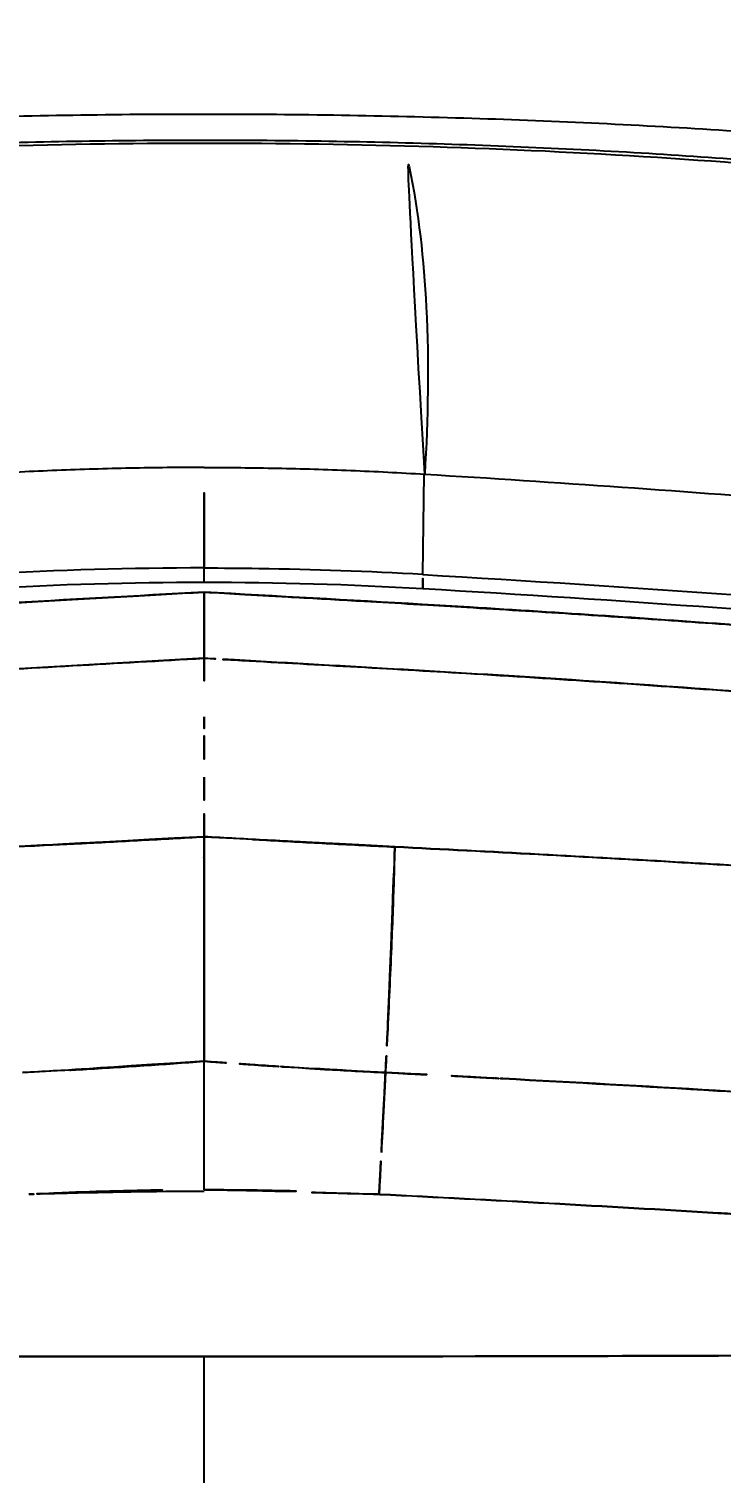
# Model space of a CAD drawing. Extents: x 16296660632 to 16296668616, y -37409619871 to -37409616241.
# Drawn here: x 16296666293.4 to 16296666349, y -37409616647.4 to -37409616531.2 of the extents above; entities that cross this region are included whole.
import ezdxf

# ---------------------------------------------------------------- set-up
doc = ezdxf.new("R2010")
doc.units = 0
doc.header["$LTSCALE"] = 10
doc.header["$MEASUREMENT"] = 0
doc.header["$PDMODE"] = 3
doc.header["$PDSIZE"] = -10
doc.layers.get('0').update_dxf_attribs({"linetype": 'CONTINUOUS'})
doc.layers.get('DEFPOINTS').update_dxf_attribs({"linetype": 'CONTINUOUS'})
doc.styles.add('Daelim Dimension', font='')
doc.styles.get('Daelim Dimension').set_extended_font_data('나눔고딕')
doc.dimstyles.new('DEFAULT', dxfattribs={"dimscale": 2, "dimtxt": 2, "dimasz": 2, "dimexe": 0, "dimexo": 2, "dimgap": 1, "dimtad": 1, "dimdec": 1, "dimzin": 9, "dimdsep": 46, "dimtxsty": 'Daelim Dimension', "dimcen": 0.5, "dimclrd": 252, "dimclre": 252, "dimclrt": 3, "dimadec": 1, "dimazin": 0, "dimtfac": 1, "dimtdec": 1, "dimtix": 1, "dimtmove": 0, "dimatfit": 3, "dimfxl": 1, "dimtolj": 1, "dimtzin": 1, "dimlwd": 9, "dimlwe": 9, "dimarcsym": 0})

# ---------------------------------------------------------------- blocks, each defined once
blk = doc.blocks.new('*D16')
at = {"color": 5, "lineweight": 9, "transparency": 16777216}
for p, q in [((16296666147.47109, -37409616641.1646), (16296666147.47109, -37409616937.17432)), ((16296666467.47109, -37409616640.80376), (16296666467.47109, -37409616937.17432)), ((16296666151.47109, -37409616937.17432), (16296666463.47109, -37409616937.17432))]:
    blk.add_line(p, q, dxfattribs=at)
at = {"color": 5, "transparency": 16777216}
for points in [[(16296666151.47109, -37409616936.50766), (16296666151.47109, -37409616937.84099), (16296666147.47109, -37409616937.17432)], [(16296666463.47109, -37409616936.50766), (16296666463.47109, -37409616937.84099), (16296666467.47109, -37409616937.17432)]]:
    blk.add_solid(points, dxfattribs=at)
at = {"layer": 'DEFPOINTS', "color": 0, "transparency": 16777216}
for p in [(16296666147.47109, -37409616637.1646), (16296666467.47109, -37409616636.80376), (16296666467.47109, -37409616937.17432)]:
    blk.add_point(p, dxfattribs=at)
at = {"color": 7, "transparency": 16777216, "insert": (16296666291.23105, -37409616918.8224), "char_height": 30, "attachment_point": 5, "style": 'Daelim Dimension'}
blk.add_mtext('\\A1;320', dxfattribs=at)
blk = doc.blocks.new('*D17')
at = {"color": 5, "lineweight": 9, "ltscale": 0.5, "transparency": 16777216}
for p, q in [((16296666587.9219, -37409616506.424438), (16296666624.81945, -37409616506.424438)), ((16296666624.81945, -37409616510.424438), (16296666624.81945, -37409616827.794708)), ((16296666313.128599, -37409616831.794708), (16296666624.81945, -37409616831.794708))]:
    blk.add_line(p, q, dxfattribs=at)
at = {"color": 5, "ltscale": 0.5, "transparency": 16777216}
for points in [[(16296666624.152781, -37409616510.424438), (16296666625.486111, -37409616510.424438), (16296666624.81945, -37409616506.424438)], [(16296666624.152781, -37409616827.794708), (16296666625.486111, -37409616827.794708), (16296666624.81945, -37409616831.794708)]]:
    blk.add_solid(points, dxfattribs=at)
at = {"layer": 'DEFPOINTS', "color": 0, "ltscale": 0.5, "transparency": 16777216}
for p in [(16296666583.9219, -37409616506.424438), (16296666309.128599, -37409616831.794708), (16296666624.81945, -37409616831.794708)]:
    blk.add_point(p, dxfattribs=at)
at = {"color": 7, "ltscale": 0.5, "transparency": 16777216, "insert": (16296666606.46752, -37409616669.109573), "char_height": 30, "attachment_point": 5, "rotation": 90, "style": 'Daelim Dimension'}
blk.add_mtext('\\A1;325', dxfattribs=at)

msp = doc.modelspace()

# ---------------------------------------------------------------- linework, layer by layer
at = {"linetype": 'Continuous'}
for p, q in [((16296666325.077299, -37409616575.097717), (16296666325.162849, -37409616567.047142)), ((16296666307.46805, -37409616575.764641), (16296666307.46805, -37409616574.598473)), ((16296666325.079189, -37409616575.137917), (16296666325.07498, -37409616575.09758)), ((16296666307.46805, -37409616624.645264), (16296666307.46805, -37409616614.293213)), ((16296666307.46805, -37409616674.96521), (16296666307.46805, -37409616638.052383))]:
    msp.add_line(p, q, dxfattribs=at)
for centre, radius, start, end in [((16296666307.46627, -37409616873.995178), 298.231003, 86.61527559, 93.38461531), ((16296666234.594801, -37409618156.443779), 1582.747721, 83.290852708, 86.722791224)]:
    msp.add_arc(centre, radius, start, end, dxfattribs=at)
for points, start_tangent, end_tangent in [([(16296666450.608391, -37409616575.899559), (16296666446.65065, -37409616568.126122), (16296666439.772011, -37409616561.313858), (16296666430.143181, -37409616555.473488), (16296666418.02166, -37409616550.597214), (16296666403.491091, -37409616546.585533), (16296666386.86289, -37409616543.411873), (16296666368.525909, -37409616541.029404), (16296666348.86986, -37409616539.379211), (16296666328.35351, -37409616538.413589), (16296666307.392981, -37409616538.097069), (16296666286.44759, -37409616538.417732), (16296666265.974609, -37409616539.385117), (16296666246.382429, -37409616541.032318), (16296666228.110979, -37409616543.405907), (16296666211.53257, -37409616546.565483), (16296666197.023371, -37409616550.561073), (16296666184.894239, -37409616555.42392), (16296666175.23493, -37409616561.25988), (16296666168.315651, -37409616568.085693), (16296666164.32782, -37409616575.899193)], (-0.2885838704, 0.9574546202), (-0.2894445208, -0.9571947917)), ([(16296666238.21608, -37409616544.930847), (16296666253.748249, -37409616542.989479), (16296666271.097811, -37409616541.544708), (16296666289.13275, -37409616540.690628), (16296666307.51243, -37409616540.408974), (16296666325.891029, -37409616540.693352), (16296666343.92271, -37409616541.550171), (16296666361.266951, -37409616542.997673), (16296666376.72007, -37409616544.930847)], (0.9891295198, 0.1470469079), (0.9891290722, -0.1470499183)), ([(16296666239.51545, -37409616544.343987), (16296666245.17021, -37409616543.61058), (16296666253.91946, -37409616542.646347), (16296666263.30982, -37409616541.815269), (16296666272.85544, -37409616541.16169), (16296666282.498699, -37409616540.677879), (16296666292.085199, -37409616540.359444), (16296666301.966049, -37409616540.191887), (16296666311.93668, -37409616540.183571), (16296666321.8216, -37409616540.334488), (16296666331.732, -37409616540.649063), (16296666341.43355, -37409616541.123848), (16296666351.001209, -37409616541.766823), (16296666360.202339, -37409616542.566307), (16296666369.370489, -37409616543.562683), (16296666375.29147, -37409616544.326187)], (0.9906046634, 0.1367567214), (0.9906572505, -0.1363752618)), ([(16296666325.215981, -37409616567.050331), (16296666325.338499, -37409616553.625229), (16296666323.961121, -37409616542.287727), (16296666323.588779, -37409616540.625992)], (0.0612567275, 0.9981220433), (-0.2341614788, 0.9721977175)), ([(16296666307.46805, -37409616566.512718), (16296666301.54915, -37409616566.572433), (16296666295.632351, -37409616566.751602), (16296666289.741489, -37409616567.04908)], (-1, -0.000001566), (-0.9981676132, -0.0605096359)), ([(16296666307.46805, -37409616574.598473), (16296666307.46805, -37409616571.809113), (16296666307.46805, -37409616569.114403), (16296666307.46805, -37409616566.512718)], (0.0001384907, 0.9999999904), (0.0001514413, 0.9999999885)), ([(16296666307.46805, -37409616566.512253), (16296666313.3692, -37409616566.571693), (16296666319.268259, -37409616566.750008), (16296666325.215981, -37409616567.050331)], (1, -0.0000000552), (0.9981642213, -0.0605655619)), ([(16296666325.215981, -37409616567.050438), (16296666356.95034, -37409616569.292458), (16296666388.38308, -37409616572.143959), (16296666419.50248, -37409616575.598793)], (0.998163737, -0.0605735425), (0.9927237239, -0.1204143182)), ([(16296666307.46805, -37409616574.598473), (16296666289.88419, -37409616575.096283)], (-1, 0.0000096563), (-0.9983976375, -0.0565876085)), ([(16296666307.46805, -37409616574.598473), (16296666311.873739, -37409616574.6297), (16296666325.077299, -37409616575.097717)], (1, -0.0000053484), (0.9983914003, -0.0566975471)), ([(16296666325.06517, -37409616576.284317), (16296666325.069, -37409616575.902061), (16296666325.072901, -37409616575.519882), (16296666325.079189, -37409616575.137917)], (0.0099259358, 0.9999507367), (0.0195783819, 0.9998083251)), ([(16296666325.077141, -37409616575.137444), (16296666375.402531, -37409616578.807167), (16296666419.504919, -37409616583.387497)], (0.9983934099, -0.0566621491), (0.9930335504, -0.117831947)), ([(16296666307.468281, -37409616576.541847), (16296666291.04488, -37409616577.468208)], (-0.9984100967, -0.0563673561), (-0.9983201254, -0.0579389956)), ([(16296666291.045389, -37409616577.477127), (16296666294.52018, -37409616577.274597), (16296666298.292009, -37409616577.057899), (16296666302.23885, -37409616576.83345), (16296666304.01799, -37409616576.732803), (16296666307.46805, -37409616576.537613)], (0.9982784933, 0.0586519374), (0.9984035908, 0.0564824748)), ([(16296666325.00499, -37409616577.532791), (16296666307.467819, -37409616576.541542)], (-0.9982926889, 0.0584098226), (-0.9984100975, 0.0563673412)), ([(16296666307.46805, -37409616576.537613), (16296666307.467871, -37409616577.824242), (16296666307.46809, -37409616579.085197), (16296666307.46796, -37409616580.229279), (16296666307.468031, -37409616581.17942), (16296666307.468031, -37409616581.865509)], (-0.0003670078, -0.9999999327), (0.0001416207, -0.99999999)), ([(16296666307.46805, -37409616576.537613), (16296666310.73975, -37409616576.722702), (16296666312.69224, -37409616576.833183), (16296666314.766491, -37409616576.95092), (16296666317.648399, -37409616577.115334), (16296666320.356911, -37409616577.271187), (16296666324.318911, -37409616577.502312), (16296666325.002781, -37409616577.542641)], (0.998403659, -0.0564812681), (0.9982593536, -0.0589768001)), ([(16296666307.468069, -37409616581.864891), (16296666307.468069, -37409616581.180748), (16296666307.468081, -37409616580.231827), (16296666307.468161, -37409616579.088158), (16296666307.46793, -37409616577.826347), (16296666307.46804, -37409616576.537613)], (0.0001289707, 0.9999999917), (0.0001345662, 0.9999999909)), ([(16296666325.002781, -37409616577.542641), (16296666328.597281, -37409616577.757233), (16296666332.79001, -37409616578.014137), (16296666337.02668, -37409616578.28231), (16296666341.286739, -37409616578.562187), (16296666345.596889, -37409616578.857529), (16296666349.97106, -37409616579.17141), (16296666354.45977, -37409616579.508324), (16296666359.196569, -37409616579.878479), (16296666365.141859, -37409616580.363327), (16296666371.238859, -37409616580.884453), (16296666377.37999, -37409616581.43383), (16296666383.163879, -37409616581.973557)], (0.9982593536, -0.0589768001), (0.9954109081, -0.0956928625)), ([(16296666383.16349, -37409616581.977577), (16296666350.720819, -37409616579.230614), (16296666328.840599, -37409616577.760841), (16296666325.00499, -37409616577.532791)], (-0.9954900313, 0.0948662092), (-0.9982926889, 0.0584098226)), ([(16296666239.634001, -37409616586.594498), (16296666264.572411, -37409616584.539803), (16296666286.385469, -37409616583.071037), (16296666307.468069, -37409616581.864891)], (0.9959240153, 0.0901962064), (0.9984048299, 0.0564605671)), ([(16296666307.46805, -37409616581.865089), (16296666277.807871, -37409616583.615021), (16296666248.993891, -37409616585.776512), (16296666239.634081, -37409616586.595383)], (-0.9983935651, -0.0566594134), (-0.995928532, -0.0901463206)), ([(16296666307.46805, -37409616581.865089), (16296666307.46805, -37409616586.571739)], (-0.0000611685, -0.9999999981), (0.0000132084, -0.9999999999)), ([(16296666307.468031, -37409616581.865509), (16296666309.92782, -37409616582.004097)], (0.9984048341, -0.0564604936), (0.9984262924, -0.0560797525)), ([(16296666309.927811, -37409616582.004387), (16296666307.46805, -37409616581.865089)], (-0.9984055064, 0.0564486024), (-0.9983934303, 0.0566617882)), ([(16296666365.795719, -37409616585.764069), (16296666337.0639, -37409616583.610786), (16296666309.927811, -37409616582.004387)], (-0.9964608452, 0.0840582183), (-0.9984055064, 0.0564486024)), ([(16296666309.92782, -37409616582.004097), (16296666328.5506, -37409616583.071663), (16296666350.363649, -37409616584.540421), (16296666365.79574, -37409616585.763817)], (0.9984262924, -0.0560797525), (0.9964632838, -0.0840293051)), ([(16296666307.46805, -37409616586.571739), (16296666307.46805, -37409616589.067596)], (0.0000132084, -0.9999999999), (-0.000006514, -1)), ([(16296666307.46804, -37409616589.067596), (16296666307.46804, -37409616586.571739)], (-0.0000065137, 1), (0.0000132068, 0.9999999999)), ([(16296666307.46805, -37409616589.067596), (16296666307.46804, -37409616591.443092)], (-0.0000065139, -1), (0.0000114015, -0.9999999999)), ([(16296666307.46804, -37409616591.443092), (16296666307.46805, -37409616596.223328)], (0.0000114014, -0.9999999999), (-0.0000565461, -0.9999999984)), ([(16296666307.46804, -37409616596.223328), (16296666307.46805, -37409616591.443092)], (-0.0000565451, 0.9999999984), (0.0000114019, 0.9999999999)), ([(16296666307.46805, -37409616596.22332), (16296666302.430059, -37409616596.505219), (16296666297.317671, -37409616596.77816), (16296666292.12978, -37409616597.042068)], (-0.9983648617, -0.0571629507), (-0.9987706603, -0.0495698306)), ([(16296666307.46805, -37409616596.223328), (16296666307.468941, -37409616598.146301), (16296666307.46891, -37409616600.640297), (16296666307.46805, -37409616603.615601), (16296666307.46838, -37409616606.965134), (16296666307.468069, -37409616608.449593)], (0.0009974509, -0.9999995025), (-0.0003127601, -0.9999999511)), ([(16296666307.46805, -37409616596.223328), (16296666312.579861, -37409616596.5065), (16296666317.692751, -37409616596.776978), (16296666322.80649, -37409616597.038979)], (0.9983812563, -0.0568758913), (0.9987156486, -0.0506660956)), ([(16296666322.806311, -37409616597.042084), (16296666317.61841, -37409616596.778168), (16296666312.50602, -37409616596.505234), (16296666307.46805, -37409616596.223328)], (-0.9987706604, 0.0495698295), (-0.9983648615, 0.057162955)), ([(16296666292.12941, -37409616597.034866), (16296666307.46804, -37409616596.223328)], (0.9986763122, 0.0514356235), (0.9984503944, 0.0556489889)), ([(16296666307.46801, -37409616608.449593), (16296666307.467699, -37409616606.961746), (16296666307.468019, -37409616603.611366), (16296666307.467119, -37409616600.634064), (16296666307.467199, -37409616598.141747), (16296666307.46805, -37409616596.22332)], (-0.0003113165, 0.9999999515), (0.0008963255, 0.9999995983)), ([(16296666322.25775, -37409616611.270081), (16296666322.421709, -37409616607.714432), (16296666322.56801, -37409616604.284058), (16296666322.681391, -37409616601.331619), (16296666322.761, -37409616598.905807), (16296666322.806311, -37409616597.042084)], (0.0476166236, 0.9988656852), (0.0177764745, 0.999841986)), ([(16296666322.807039, -37409616597.042183), (16296666322.759911, -37409616598.977753), (16296666322.67312, -37409616601.590637), (16296666322.5529, -37409616604.675774), (16296666322.40752, -37409616608.044411), (16296666322.257771, -37409616611.270081)], (-0.0175420154, -0.999846127), (-0.0477910519, -0.9988573549)), ([(16296666391.22403, -37409616601.328377), (16296666368.87089, -37409616599.733162), (16296666346.06719, -37409616598.301819), (16296666322.807039, -37409616597.042183)], (-0.997148866, 0.0754595192), (-0.9987596846, 0.0497904845)), ([(16296666322.807199, -37409616597.039017), (16296666345.892811, -37409616598.286453), (16296666368.701031, -37409616599.718658), (16296666391.223261, -37409616601.327927)], (0.9987222071, -0.05053665), (0.9971409891, -0.0755635354)), ([(16296666307.468069, -37409616608.449593), (16296666307.467489, -37409616610.570152), (16296666307.46805, -37409616614.290947)], (-0.0003127601, -0.9999999511), (0.0002497616, -0.9999999688)), ([(16296666307.46804, -37409616614.290947), (16296666307.46859, -37409616610.569237), (16296666307.46801, -37409616608.449593)], (0.0002493967, 0.9999999689), (-0.0003113165, 0.9999999515)), ([(16296666322.237181, -37409616611.699921), (16296666322.244699, -37409616611.543098)], (0.0479694498, 0.9988488033), (0.0478411092, 0.9988549586)), ([(16296666322.24468, -37409616611.543098), (16296666322.24271, -37409616611.584053), (16296666322.237129, -37409616611.699921)], (-0.0480192524, -0.9988464103), (-0.0481492932, -0.9988401502)), ([(16296666322.244699, -37409616611.543098), (16296666322.248489, -37409616611.463913), (16296666322.25775, -37409616611.270081)], (0.0478411089, 0.9988549586), (0.0476166235, 0.9988656852)), ([(16296666322.257771, -37409616611.270081), (16296666322.24468, -37409616611.543098)], (-0.047791052, -0.9988573549), (-0.0480192522, -0.9988464103)), ([(16296666322.237129, -37409616611.699921), (16296666322.063219, -37409616615.203056)], (-0.0481492932, -0.9988401502), (-0.0509997643, -0.9986986653)), ([(16296666322.06391, -37409616615.204201), (16296666322.237181, -37409616611.699921)], (0.0507826633, 0.9987097282), (0.0479694498, 0.9988488033)), ([(16296666292.872181, -37409616615.204201), (16296666297.8241, -37409616614.936836), (16296666302.68639, -37409616614.63237), (16296666307.46804, -37409616614.290947)], (0.9987651912, 0.0496799041), (0.9971356169, 0.0756343935)), ([(16296666307.46805, -37409616614.293213), (16296666302.617399, -37409616614.638969), (16296666297.751961, -37409616614.943481), (16296666292.8722, -37409616615.206421)], (-0.9971557905, -0.0753679611), (-0.9987735956, -0.0495106535)), ([(16296666307.46805, -37409616614.290947), (16296666312.10211, -37409616614.622467)], (0.9971356167, -0.0756343968), (0.9977451425, -0.0671165446)), ([(16296666312.1021, -37409616614.622543), (16296666307.46805, -37409616614.293213)], (-0.9977534419, 0.0669930526), (-0.9972051288, 0.0747123218)), ([(16296666312.10211, -37409616614.622467), (16296666312.26799, -37409616614.633598)], (0.9977451426, -0.0671165443), (0.997765299, -0.0668162264)), ([(16296666312.26799, -37409616614.633659), (16296666312.1021, -37409616614.622543)], (-0.9977725022, 0.0667085736), (-0.9977534419, 0.0669930526)), ([(16296666312.26799, -37409616614.633598), (16296666313.22768, -37409616614.697029)], (0.997765299, -0.0668162261), (0.9978797047, -0.0650852893)), ([(16296666313.22768, -37409616614.697021), (16296666312.33115, -37409616614.637878), (16296666312.26799, -37409616614.633659)], (-0.9978811822, 0.065062633), (-0.9977725022, 0.0667085736)), ([(16296666313.22768, -37409616614.697029), (16296666313.90447, -37409616614.740753)], (0.9978797047, -0.0650852892), (0.9979581422, -0.0638713276)), ([(16296666313.90447, -37409616614.740753), (16296666313.22768, -37409616614.697021)], (-0.9979559492, 0.0639055828), (-0.9978811822, 0.065062633)), ([(16296666313.90447, -37409616614.740753), (16296666317.1127, -37409616614.93689), (16296666322.06391, -37409616615.204201)], (0.9979581422, -0.0638713277), (0.9987651912, -0.0496799044)), ([(16296666322.063789, -37409616615.206482), (16296666317.196409, -37409616614.942299), (16296666313.90447, -37409616614.740753)], (-0.9987467962, 0.0500483465), (-0.9979559492, 0.0639055828)), ([(16296666321.727551, -37409616621.632584), (16296666321.89945, -37409616618.364258), (16296666322.063789, -37409616615.206482)], (0.0527761015, 0.9986063705), (0.0516800935, 0.9986636911)), ([(16296666322.06382, -37409616615.206337), (16296666321.941931, -37409616617.551788), (16296666321.81575, -37409616619.960381), (16296666321.68532, -37409616622.431252)], (-0.0516778586, -0.9986638068), (-0.0529013829, -0.9985997415)), ([(16296666322.063219, -37409616615.203056), (16296666330.700951, -37409616615.646591)], (0.998762064, -0.0497427325), (0.9986038794, -0.0528232157)), ([(16296666330.700951, -37409616615.646683), (16296666322.06382, -37409616615.206337)], (-0.998618498, 0.0525461267), (-0.9987848541, 0.049283012)), ([(16296666330.700951, -37409616615.646591), (16296666330.996531, -37409616615.662247)], (0.9986038794, -0.0528232155), (0.9985982805, -0.0529289549)), ([(16296666330.996531, -37409616615.662247), (16296666330.700951, -37409616615.646683)], (-0.9986126297, 0.0526575328), (-0.998618498, 0.0525461266)), ([(16296666330.996531, -37409616615.662247), (16296666331.49111, -37409616615.688499)], (0.9985982805, -0.052928955), (0.9985888845, -0.05310593)), ([(16296666331.49111, -37409616615.688377), (16296666330.996531, -37409616615.662247)], (-0.9986027849, 0.0528439024), (-0.9986126297, 0.0526575329)), ([(16296666373.48436, -37409616618.242203), (16296666348.6, -37409616616.648956), (16296666331.49111, -37409616615.688377)], (-0.9976501378, 0.0685142508), (-0.9986027849, 0.0528439023)), ([(16296666331.49111, -37409616615.688499), (16296666348.750879, -37409616616.660156), (16296666373.484369, -37409616618.242058)], (0.9985888845, -0.05310593), (0.9976606736, -0.0683606634)), ([(16296666321.668711, -37409616622.74427), (16296666321.727551, -37409616621.632584)], (0.0529384082, 0.9985977794), (0.0527761016, 0.9986063704)), ([(16296666321.64279, -37409616623.232407), (16296666321.640711, -37409616623.27153), (16296666321.631741, -37409616623.440086), (16296666321.62355, -37409616623.594551), (16296666321.620359, -37409616623.654953)], (-0.0531788607, -0.9985850033), (-0.0527070856, -0.9986100155)), ([(16296666321.642811, -37409616623.232407), (16296666321.668711, -37409616622.74427)], (0.053007665, 0.9985941055), (0.0529384083, 0.9985977794)), ([(16296666321.68532, -37409616622.431252), (16296666321.672689, -37409616622.669479), (16296666321.6611, -37409616622.888077), (16296666321.65049, -37409616623.087837), (16296666321.64279, -37409616623.232407)], (-0.0529399597, -0.9985976971), (-0.0531788606, -0.9985850033)), ([(16296666321.58379, -37409616624.342201), (16296666321.582581, -37409616624.367264), (16296666321.57888, -37409616624.446312), (16296666321.575279, -37409616624.520752), (16296666321.571449, -37409616624.591667), (16296666321.56716, -37409616624.659691), (16296666321.566151, -37409616624.674217)], (-0.0487467592, -0.9988111701), (-0.0700319381, -0.9975447497)), ([(16296666321.58382, -37409616624.342201), (16296666321.600229, -37409616624.033882)], (0.0531605476, 0.9985859784), (0.0531187105, 0.9985882047)), ([(16296666321.60022, -37409616624.033882), (16296666321.59705, -37409616624.09169), (16296666321.59161, -37409616624.191017), (16296666321.586781, -37409616624.282516), (16296666321.58379, -37409616624.342201)], (-0.0545436271, -0.9985113884), (-0.0487467592, -0.9988111701)), ([(16296666321.600229, -37409616624.033882), (16296666321.620371, -37409616623.654953)], (0.0531187103, 0.9985882047), (0.0530666217, 0.9985909742)), ([(16296666321.620359, -37409616623.654953), (16296666321.616091, -37409616623.735909), (16296666321.60927, -37409616623.865189), (16296666321.602961, -37409616623.983437), (16296666321.60022, -37409616624.033882)], (-0.0527070854, -0.9986100155), (-0.0545436272, -0.9985113884)), ([(16296666321.620371, -37409616623.654953), (16296666321.642811, -37409616623.232407)], (0.0530666218, 0.9985909741), (0.0530076649, 0.9985941055)), ([(16296666293.38722, -37409616624.99984), (16296666294.430929, -37409616624.949203)], (0.9987327377, 0.0503281099), (0.9989136054, 0.0466005243)), ([(16296666294.43074, -37409616624.942833), (16296666293.386419, -37409616624.978157)], (-0.9994749442, -0.0324011728), (-0.9993801044, -0.0352052115)), ([(16296666294.430929, -37409616624.949203), (16296666303.18453, -37409616624.678047), (16296666307.46805, -37409616624.645264)], (0.9989136054, 0.0466005242), (1, -0.0000037327)), ([(16296666307.46767, -37409616624.750427), (16296666295.24052, -37409616624.917488), (16296666294.43074, -37409616624.942833)], (-0.9999981324, 0.0019326879), (-0.9994749442, -0.0324011728)), ([(16296666307.46805, -37409616624.645271), (16296666311.75156, -37409616624.678047), (16296666321.54878, -37409616624.99984)], (1, 0.0000037326), (0.9987327535, -0.0503277958)), ([(16296666321.548861, -37409616624.999847), (16296666307.46767, -37409616624.750427)], (-0.999477378, 0.0323260088), (-0.9999981324, 0.0019326879)), ([(16296666321.54878, -37409616624.99984), (16296666321.554581, -37409616624.891006)], (0.0532481466, 0.9985813111), (0.0532338045, 0.9985820758)), ([(16296666321.55475, -37409616624.891022), (16296666321.55101, -37409616624.927719), (16296666321.548861, -37409616624.999908)], (-0.1068079455, -0.9942796703), (0.0004156249, -0.9999999136)), ([(16296666321.548861, -37409616624.999908), (16296666321.627979, -37409616625.003891)], (0.998735579, -0.0502716948), (0.9987341048, -0.0503009728)), ([(16296666321.554581, -37409616624.891006), (16296666321.55817, -37409616624.823647)], (0.0532338034, 0.9985820758), (0.0532248958, 0.9985825507)), ([(16296666321.55829, -37409616624.823647), (16296666321.557541, -37409616624.858948), (16296666321.55475, -37409616624.891022)], (-0.000978345, -0.9999995214), (-0.1068079446, -0.9942796704)), ([(16296666321.55817, -37409616624.823647), (16296666321.566139, -37409616624.674217)], (0.0532248965, 0.9985825506), (0.0532050519, 0.9985836081)), ([(16296666321.566151, -37409616624.674217), (16296666321.56237, -37409616624.725868), (16296666321.558491, -37409616624.791893), (16296666321.55829, -37409616624.823647)], (-0.0700319381, -0.9975447497), (-0.0009783441, -0.9999995214)), ([(16296666321.566139, -37409616624.674217), (16296666321.58382, -37409616624.342201)], (0.0532050522, 0.9985836081), (0.0531605475, 0.9985859784)), ([(16296666321.62797, -37409616625.003922), (16296666321.548861, -37409616624.999847)], (-0.9986775082, 0.0514123979), (-0.9986783763, 0.051395532)), ([(16296666348.813761, -37409616626.507957), (16296666321.62797, -37409616625.003922)], (-0.9981989136, 0.0599910742), (-0.9986775082, 0.051412398)), ([(16296666321.627979, -37409616625.003891), (16296666348.81366, -37409616626.509666)], (0.9987341048, -0.0503009731), (0.9981816739, -0.0602772424)), ([(16296666348.81366, -37409616626.509666), (16296666350.78088, -37409616626.629173), (16296666364.26848, -37409616627.486511)], (0.9981816739, -0.0602772424), (0.997827961, -0.0658738208)), ([(16296666307.46805, -37409616638.052383), (16296666275.75499, -37409616638.014122), (16296666244.90966, -37409616637.896538), (16296666235.47538, -37409616637.844727)], (-0.9999999935, -0.0001138108), (-0.9999826776, 0.005885966)), ([(16296666235.47538, -37409616637.845367), (16296666260.19755, -37409616637.963966), (16296666307.46805, -37409616638.052383)], (0.9999828716, -0.005852908), (1, -0.0000000012)), ([(16296666378.47633, -37409616637.850479), (16296666370.029591, -37409616637.896523), (16296666339.188589, -37409616638.014107), (16296666307.46805, -37409616638.052383)], (-0.9999831581, -0.005803746), (-0.9999999935, 0.0001138109)), ([(16296666307.46805, -37409616638.052383), (16296666354.738541, -37409616637.963966), (16296666378.476339, -37409616637.851082)], (1, -0.0000000012), (0.9999833708, 0.0057669826))]:
    msp.add_spline(points, degree=3, dxfattribs=dict(at, start_tangent=start_tangent, end_tangent=end_tangent))

# ---------------------------------------------------------------- dimensions: what is measured, and where the dimension line sits
at = {"color": 5, "ltscale": 0.5}
dim = msp.add_linear_dim(base=(16296666624.81945, -37409616831.794708), p1=(16296666583.9219, -37409616506.424438), p2=(16296666309.128599, -37409616831.794708), angle=90, dimstyle='DEFAULT', override={"dimtxt": 15, "dimdec": 0, "dimclrd": 5, "dimclre": 5, "dimclrt": 7}, dxfattribs=at)
dim.commit()
dim.dimension.update_dxf_attribs({"geometry": '*D17', "text_midpoint": (16296666606.46752, -37409616669.109573)})
at = {"color": 5}
dim = msp.add_linear_dim(base=(16296666467.47109, -37409616937.174316), p1=(16296666147.47109, -37409616637.164597), p2=(16296666467.47109, -37409616636.803757), dimstyle='DEFAULT', override={"dimtxt": 15, "dimclrd": 5, "dimclre": 5, "dimclrt": 7}, dxfattribs=at)
dim.commit()
dim.dimension.update_dxf_attribs({"geometry": '*D16', "text_midpoint": (16296666291.23105, -37409616937.174316), "dimtype": 160})

doc.saveas('drawing.dxf')
